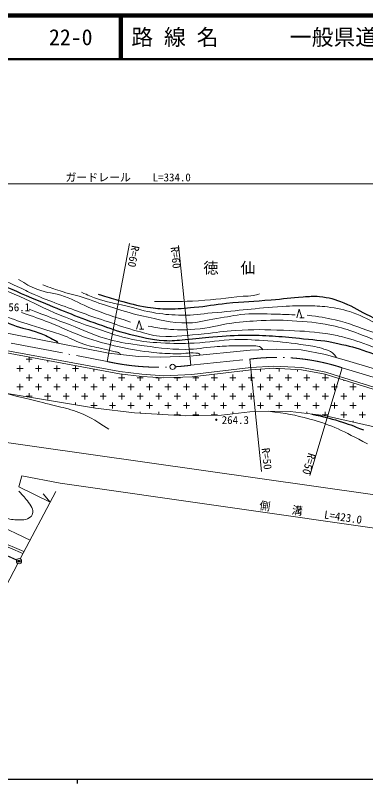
# Model space of a CAD drawing. Units: millimetres, scale not verified. Extents: x 40000 to 680000, y 20000 to 380000.
# Drawn here: x 153805 to 234105, y 204000 to 380000 of the extents above; entities that cross this region are included whole.
import ezdxf
from ezdxf.enums import TextEntityAlignment as Align

# ---------------------------------------------------------------- set-up
doc = ezdxf.new("R2010")
doc.units = ezdxf.units.MM
doc.header["$LTSCALE"] = 1000
doc.header["$PDMODE"] = 32
doc.header["$PDSIZE"] = 500
doc.linetypes.add('LONG_DASHED_DOTTED', pattern=[15.25, 12, -1.5, 0.25, -1.5])
for name, color, linetype, lineweight in [('M-BGD', 7, 'Continuous', 13), ('M-BMK', 2, 'LONG_DASHED_DOTTED', 13), ('M-STR-HTXT', 7, 'Continuous', 13), ('M-TTL', 2, 'Continuous', 140), ('M-TTL-BAND', 7, 'Continuous', 25), ('M-TTL-LINE', 7, 'Continuous', 50)]:
    doc.layers.add(name, color=color, linetype=linetype, lineweight=lineweight)
for name, color, linetype in [('M-BMK-HTXT', 7, 'Continuous'), ('M-OTRS', 6, 'Continuous'), ('M-TTL-TXT', 7, 'Continuous')]:
    doc.layers.add(name, color=color, linetype=linetype)
doc.styles.add('ＭＳ ゴシック', font='')
doc.styles.get('ＭＳ ゴシック').set_extended_font_data('MS Gothic')

msp = doc.modelspace()

# ---------------------------------------------------------------- linework, layer by layer
at = {"layer": 'M-BGD'}
for p, q in [((218294, 310705), (218894, 312705)), ((218894, 312705), (219494, 310705)), ((181563, 308127), (182163, 310127)), ((182163, 310127), (182763, 308127)), ((218994, 310705), (219994, 310705)), ((182263, 308127), (183263, 308127)), ((156271, 301228), (157685, 301228)), ((156978, 301717), (156978, 300521)), ((154857, 299814), (154857, 298400)), ((159100, 299814), (159100, 298400)), ((161221, 300935), (161221, 300521)), ((163342, 299814), (163342, 298400)), ((167585, 299762), (167585, 298400)), ((154150, 299107), (155564, 299107)), ((156978, 297692), (156978, 296278)), ((158392, 299107), (159807, 299107)), ((161221, 297692), (161221, 296278)), ((162635, 299107), (164049, 299107)), ((165463, 297692), (165463, 296278)), ((166878, 299107), (168292, 299107)), ((169706, 297692), (169706, 296278)), ((171827, 298980), (171827, 298400)), ((173949, 297692), (173949, 296278)), ((178191, 297692), (178191, 296278)), ((199405, 297692), (199405, 296278)), ((203647, 297692), (203647, 296278)), ((205769, 298588), (205769, 298400)), ((207890, 297692), (207890, 296278)), ((210011, 298969), (210011, 298400)), ((212133, 297692), (212133, 296278)), ((213547, 299107), (214065, 299107)), ((214254, 299097), (214254, 298400)), ((216375, 297692), (216375, 296278)), ((218496, 298878), (218496, 298400)), ((220618, 297692), (220618, 296278)), ((224860, 297692), (224860, 296278)), ((156271, 296985), (157685, 296985)), ((160514, 296985), (161928, 296985)), ((164756, 296985), (166171, 296985)), ((168999, 296985), (170413, 296985)), ((173242, 296985), (174656, 296985)), ((177484, 296985), (178899, 296985)), ((181727, 296985), (183141, 296985)), ((182434, 297325), (182434, 296278)), ((185970, 296985), (187330, 296985)), ((186677, 297028), (186677, 296278)), ((190212, 296985), (191626, 296985)), ((190919, 297083), (190919, 296278)), ((194455, 296985), (195869, 296985)), ((195162, 297330), (195162, 296278)), ((198698, 296985), (200112, 296985)), ((202940, 296985), (204354, 296985)), ((207183, 296985), (208597, 296985)), ((211425, 296985), (212840, 296985)), ((215668, 296985), (217082, 296985)), ((219911, 296985), (221325, 296985)), ((224153, 296985), (225568, 296985)), ((229103, 296458), (229103, 296278)), ((154150, 294864), (155564, 294864)), ((154857, 295571), (154857, 294157)), ((158392, 294864), (159807, 294864)), ((159100, 295571), (159100, 294157)), ((162635, 294864), (164049, 294864)), ((163342, 295571), (163342, 294157)), ((166878, 294864), (168292, 294864)), ((167585, 295571), (167585, 294157)), ((171120, 294864), (172535, 294864)), ((171827, 295571), (171827, 294157)), ((175363, 294864), (176777, 294864)), ((176070, 295571), (176070, 294157)), ((179606, 294864), (181020, 294864)), ((180313, 295571), (180313, 294157)), ((183848, 294864), (185262, 294864)), ((184555, 295571), (184555, 294157)), ((188091, 294864), (189505, 294864)), ((188798, 295571), (188798, 294157)), ((192334, 294864), (193748, 294864)), ((193041, 295571), (193041, 294157)), ((196576, 294864), (197990, 294864)), ((197283, 295571), (197283, 294157)), ((200819, 294864), (202233, 294864)), ((201526, 295571), (201526, 294157)), ((205061, 294864), (206476, 294864)), ((205769, 295571), (205769, 294157)), ((209304, 294864), (210718, 294864)), ((210011, 295571), (210011, 294157)), ((213547, 294864), (214961, 294864)), ((214254, 295571), (214254, 294157)), ((217789, 294864), (219204, 294864)), ((218496, 295571), (218496, 294157)), ((222032, 294864), (223446, 294864)), ((222739, 295571), (222739, 294157)), ((226275, 294864), (227689, 294864)), ((226982, 295571), (226982, 294157)), ((230517, 294864), (231932, 294864)), ((231224, 295571), (231224, 294157)), ((156271, 292743), (157685, 292743)), ((156978, 293450), (156978, 292546)), ((160514, 292743), (161928, 292743)), ((161221, 293450), (161221, 292036)), ((164756, 292743), (166171, 292743)), ((165463, 293450), (165463, 292036)), ((168999, 292743), (170413, 292743)), ((169706, 293450), (169706, 292036)), ((173242, 292743), (174656, 292743)), ((173949, 293450), (173949, 292036)), ((177484, 292743), (178899, 292743)), ((178191, 293450), (178191, 292036)), ((181727, 292743), (183141, 292743)), ((182434, 293450), (182434, 292036)), ((185970, 292743), (187384, 292743)), ((186677, 293450), (186677, 292036)), ((190212, 292743), (191626, 292743)), ((190919, 293450), (190919, 292036)), ((194455, 292743), (195869, 292743)), ((195162, 293450), (195162, 292036)), ((198698, 292743), (200112, 292743)), ((199405, 293450), (199405, 292036)), ((202940, 292743), (204354, 292743)), ((203647, 293450), (203647, 292036)), ((207183, 292743), (208597, 292743)), ((207890, 293450), (207890, 292036)), ((211425, 292743), (212840, 292743)), ((212133, 293450), (212133, 292036)), ((215668, 292743), (217082, 292743)), ((216375, 293450), (216375, 292036)), ((219911, 292743), (221325, 292743)), ((220618, 293450), (220618, 292036)), ((224153, 292743), (225568, 292743)), ((224860, 293450), (224860, 292036)), ((228396, 292743), (229810, 292743)), ((229103, 293450), (229103, 292036)), ((232639, 292743), (234053, 292743)), ((233346, 293450), (233346, 292036)), ((167585, 291328), (167585, 290800)), ((171120, 290621), (172535, 290621)), ((171827, 291328), (171827, 290101)), ((175363, 290621), (176777, 290621)), ((176070, 291328), (176070, 289914)), ((179606, 290621), (181020, 290621)), ((180313, 291328), (180313, 289914)), ((183848, 290621), (185262, 290621)), ((184555, 291328), (184555, 289914)), ((188091, 290621), (189505, 290621)), ((188798, 291328), (188798, 289914)), ((192334, 290621), (193748, 290621)), ((193041, 291328), (193041, 289914)), ((196576, 290621), (197990, 290621)), ((197283, 291328), (197283, 289914)), ((200819, 290621), (202233, 290621)), ((201526, 291328), (201526, 289914)), ((205061, 290621), (206476, 290621)), ((205769, 291328), (205769, 289914)), ((209304, 290621), (210718, 290621)), ((210011, 291328), (210011, 289914)), ((213547, 290621), (214961, 290621)), ((214254, 291328), (214254, 289914)), ((217789, 290621), (219204, 290621)), ((218496, 291328), (218496, 289914)), ((222032, 290621), (223446, 290621)), ((222739, 291328), (222739, 289914)), ((226275, 290621), (227689, 290621)), ((226982, 291328), (226982, 289914)), ((230517, 290621), (231932, 290621)), ((231224, 291328), (231224, 289914)), ((182434, 289207), (182434, 288845)), ((186677, 289207), (186677, 288594)), ((190919, 289207), (190919, 288343)), ((195162, 289207), (195162, 288292)), ((199405, 289207), (199405, 288434)), ((203647, 289207), (203647, 288778)), ((220618, 289207), (220618, 288778)), ((224860, 289207), (224860, 288205)), ((229103, 289207), (229103, 287793)), ((233346, 289207), (233346, 287793)), ((190212, 288500), (191626, 288500)), ((194455, 288500), (195869, 288500)), ((198698, 288500), (200112, 288500)), ((224153, 288500), (225568, 288500)), ((228396, 288500), (229810, 288500)), ((231224, 287086), (231224, 286814)), ((232639, 288500), (234053, 288500)), ((155307, 274502), (154629, 272017)), ((164082, 272851), (155307, 274502)), ((154629, 272017), (161785, 268476)), ((161785, 268476), (160203, 270359))]:
    msp.add_line(p, q, dxfattribs=at)
for points in [[(123722, 311171), (128153, 310881), (132377, 310632), (137802, 309928), (141777, 309183), (175186, 302616), (182001, 301860), (186970, 301667), (193831, 301901), (207621, 303275), (213612, 303496), (219326, 303358), (224875, 302281), (230507, 300707), (257158, 292779)], [(280661, 309171), (281729, 303249), (281953, 296014), (280524, 288560), (277418, 283652), (273815, 280485), (269405, 277938), (264575, 276684), (260786, 277056), (248363, 281715), (235381, 285877), (224634, 288300), (216808, 289231), (208825, 289339), (201030, 288424), (192706, 288237), (181153, 288921), (172208, 290039), (141740, 295055), (131925, 296918), (121117, 298471), (120924, 308431)], [(137363, 305333), (177712, 297896), (182766, 297285), (187859, 296951), (194309, 297229), (207831, 298832), (213045, 299159), (219413, 298831), (224820, 297766), (227983, 296806), (256738, 287871)], [(137454, 305825), (177788, 298390), (182812, 297783), (187864, 297451), (194269, 297727), (207786, 299330), (213042, 299660), (219475, 299329), (224941, 298252), (228130, 297284), (256910, 288341)], [(155553, 256685), (149791, 259194)], [(155753, 257143), (149976, 259659)]]:
    msp.add_lwpolyline(points, dxfattribs=at)
for points, knots in [([(96412, 331493), (100525, 328665), (101652, 327873), (105136, 325751), (108201, 323884), (109906, 322804), (113115, 321196), (116004, 319747), (117703, 319063), (120789, 318104), (122458, 317585), (123418, 317329), (125151, 317110), (127250, 316845), (128449, 316985), (130562, 316889), (133377, 316761), (134985, 316970), (137768, 316530), (140332, 316125), (141694, 315498), (144118, 314570), (146996, 313468), (148380, 312323), (151240, 311174), (153601, 310226), (154984, 309854), (157397, 309048), (160366, 308057), (162079, 307645), (165016, 306564), (166804, 305906), (167721, 305321), (169516, 304686), (171304, 304055), (172398, 304014), (174237, 303555), (175209, 303312), (175746, 303147), (176722, 302920), (176990, 302857), (177171, 302913), (177412, 302782), (177641, 302657), (177729, 302541), (177890, 302316)], [0, 0, 0, 0, 1, 1, 1, 2, 2, 2, 3, 3, 3, 4, 4, 4, 5, 5, 5, 6, 6, 6, 7, 7, 7, 8, 8, 8, 9, 9, 9, 10, 10, 10, 11, 11, 11, 12, 12, 12, 13, 13, 13, 14, 14, 14, 15, 15, 15, 15]), ([(123382, 324352), (126216, 323191), (127121, 322871), (129594, 322158), (132977, 321181), (135003, 321192), (138456, 320501), (141377, 319917), (143047, 319710), (145910, 318886), (148949, 318012), (150605, 317354), (153529, 316153), (157205, 314644), (159101, 313426), (162764, 311888), (166479, 310328), (168600, 309546), (172413, 308244), (175609, 307152), (177390, 306452), (180695, 305759), (183183, 305237), (184618, 305129), (187155, 304972), (190142, 304787), (191826, 304811), (194816, 304931), (198466, 305077), (200483, 305609), (204134, 305718), (207079, 305805), (208731, 305624), (211671, 305428), (215082, 305199), (216994, 304995), (220367, 304434), (222013, 304160), (222983, 304139), (224549, 303564), (225351, 303270), (225906, 303229), (226537, 302653), (226935, 302290), (227102, 302084), (227400, 301576)], [0, 0, 0, 0, 1, 1, 1, 2, 2, 2, 3, 3, 3, 4, 4, 4, 5, 5, 5, 6, 6, 6, 7, 7, 7, 8, 8, 8, 9, 9, 9, 10, 10, 10, 11, 11, 11, 12, 12, 12, 13, 13, 13, 14, 14, 14, 15, 15, 15, 15]), ([(147846, 320815), (150956, 319415), (151757, 319063), (154244, 317896), (155760, 317184), (156581, 316725), (158116, 316053), (160231, 315127), (161448, 314684), (163610, 313872), (168089, 312190), (170610, 311271), (175149, 309759), (177744, 308894), (179188, 308367), (181830, 307660), (183784, 307138), (184864, 306646), (186883, 306528), (190871, 306296), (193118, 306704), (197097, 307053), (199906, 307299), (201461, 307650), (204275, 307826), (208559, 308094), (210975, 308024), (215263, 307854), (219034, 307704), (221154, 307612), (224898, 307136), (226337, 306953), (227135, 306771), (228542, 306418), (231317, 305723), (232831, 305160), (235499, 304127), (238511, 302960), (240159, 302198), (243064, 300786), (244947, 299871), (245923, 299205), (247785, 298246), (249748, 297235), (250873, 296718), (252837, 295706), (253887, 295165), (254460, 294831), (255515, 294298), (256223, 293941), (256747, 293949), (257357, 293440), (257707, 293148), (257856, 293002), (258162, 292592)], [0, 0, 0, 0, 1, 1, 1, 2, 2, 2, 3, 3, 3, 4, 4, 4, 5, 5, 5, 6, 6, 6, 7, 7, 7, 8, 8, 8, 9, 9, 9, 10, 10, 10, 11, 11, 11, 12, 12, 12, 13, 13, 13, 14, 14, 14, 15, 15, 15, 16, 16, 16, 17, 17, 17, 18, 18, 18, 18]), ([(154540, 319521), (156373, 318351), (157040, 317988), (158764, 317257), (161102, 316266), (162677, 316511), (165058, 315628), (167520, 314716), (168759, 313866), (171187, 312868), (174638, 311449), (175895, 311102), (180215, 309748)], [0, 0, 0, 0, 1, 1, 1, 2, 2, 2, 3, 3, 3, 4, 4, 4, 4]), ([(160084, 318294), (161963, 317566), (162490, 317373), (164059, 316858), (166018, 316215), (167173, 316043), (169139, 315423), (171584, 314650), (172906, 314072), (175350, 313297), (178224, 312385), (179829, 311826), (182777, 311199), (186910, 310319), (189242, 309468), (193468, 309535), (196033, 309576), (197420, 310168), (199956, 310557), (202467, 310942), (203857, 311305), (206388, 311523), (209128, 311759), (210679, 311614), (213428, 311551), (215186, 311510), (215763, 311493), (217928, 311385)], [0, 0, 0, 0, 1, 1, 1, 2, 2, 2, 3, 3, 3, 4, 4, 4, 5, 5, 5, 6, 6, 6, 7, 7, 7, 8, 8, 8, 9, 9, 9, 9]), ([(168997, 316561), (170565, 315833), (171062, 315649), (172421, 315153), (174952, 314231), (176486, 314087), (179102, 313442), (181801, 312776), (183283, 312236), (186031, 311813), (188352, 311456), (189674, 311351), (192022, 311316), (194714, 311276), (196213, 311613), (198896, 311840), (205197, 312375), (208708, 312905), (215019, 313304), (217398, 313454), (218737, 313541), (221120, 313469), (223044, 313411), (224133, 313411), (226034, 313110), (228431, 312731), (229791, 312446), (232053, 311564), (234367, 310662), (235513, 309820), (237767, 308776), (241127, 307220), (243014, 306353), (246436, 304939), (248899, 303920), (250419, 303682), (252813, 302509), (253987, 301934), (254413, 301729), (255767, 300936)], [0, 0, 0, 0, 1, 1, 1, 2, 2, 2, 3, 3, 3, 4, 4, 4, 5, 5, 5, 6, 6, 6, 7, 7, 7, 8, 8, 8, 9, 9, 9, 10, 10, 10, 11, 11, 11, 12, 12, 12, 13, 13, 13, 13]), ([(185700, 314456), (190487, 314408), (191846, 314397), (195776, 314622), (199790, 314851), (202012, 315309), (206019, 315643), (206934, 315720), (207467, 315617), (208365, 315809), (208936, 315931), (209158, 315990), (209801, 316223)], [0, 0, 0, 0, 1, 1, 1, 2, 2, 2, 3, 3, 3, 4, 4, 4, 4]), ([(155230, 311919), (158306, 310879), (159137, 310585), (161608, 309641), (164703, 308460), (166309, 307471), (169434, 306370), (172574, 305264), (174390, 304795), (177634, 304051), (180669, 303354), (182408, 303116), (185502, 302767), (187498, 302542), (188629, 302536), (190637, 302477), (192420, 302425), (193420, 302756), (195201, 302647), (195455, 302632), (195632, 302693), (195845, 302555), (196023, 302441), (196090, 302328), (196186, 302135)], [0, 0, 0, 0, 1, 1, 1, 2, 2, 2, 3, 3, 3, 4, 4, 4, 5, 5, 5, 6, 6, 6, 7, 7, 7, 8, 8, 8, 8]), ([(156958, 312676), (161560, 310919), (162711, 310479), (166400, 309073), (169586, 307859), (171277, 306894), (174558, 305967), (177321, 305187), (178919, 304905), (181763, 304518), (186077, 303930), (188508, 303494), (192862, 303482), (195459, 303476), (196896, 303883), (199487, 304062), (201217, 304182), (202185, 304290), (203918, 304311), (205537, 304330), (206446, 304361), (208062, 304268), (208730, 304229), (209159, 304397), (209768, 304120), (209978, 304025), (210088, 303944), (210247, 303777), (210377, 303639), (210423, 303569), (210531, 303382)], [0, 0, 0, 0, 1, 1, 1, 2, 2, 2, 3, 3, 3, 4, 4, 4, 5, 5, 5, 6, 6, 6, 7, 7, 7, 8, 8, 8, 9, 9, 9, 10, 10, 10, 10]), ([(184287, 308823), (186201, 308425), (186800, 308339), (188428, 308161), (190969, 307882), (192422, 307895), (194971, 308078), (198307, 308317), (200102, 309047), (203419, 309486), (206026, 309830), (207499, 309959), (210127, 310065), (213344, 310196), (215157, 310207), (218368, 309983), (221805, 309743), (223738, 309509), (227106, 308782), (229296, 308309), (230459, 307788), (232572, 307042), (235399, 306045), (236885, 305230), (239695, 304185), (242241, 303238), (243740, 302913), (246279, 301949), (247743, 301393), (248576, 301098), (249965, 300375), (251915, 299360), (252706, 298297), (254603, 297187), (256057, 296335), (256842, 295732), (258454, 295240), (259971, 294777), (261014, 294553), (262512, 295075), (263522, 295426), (263897, 296031), (264624, 296814), (265474, 297729), (266090, 298213), (266529, 299381), (266993, 300614), (266736, 301425), (266860, 302736), (266956, 303737), (266949, 304304), (267091, 305300), (267146, 305688), (267073, 305948), (267270, 306288), (267431, 306566), (267568, 306680), (267846, 306876)], [0, 0, 0, 0, 1, 1, 1, 2, 2, 2, 3, 3, 3, 4, 4, 4, 5, 5, 5, 6, 6, 6, 7, 7, 7, 8, 8, 8, 9, 9, 9, 10, 10, 10, 11, 11, 11, 12, 12, 12, 13, 13, 13, 14, 14, 14, 15, 15, 15, 16, 16, 16, 17, 17, 17, 18, 18, 18, 19, 19, 19, 19]), ([(220689, 311302), (223714, 310949), (224655, 310794), (227149, 310225), (230503, 309460), (232258, 308578), (235514, 307465), (238641, 306395), (240446, 305929), (243492, 304649), (245396, 303849), (246417, 303299), (248268, 302385), (249492, 301781), (249885, 301584), (251388, 300811)], [0, 0, 0, 0, 1, 1, 1, 2, 2, 2, 3, 3, 3, 4, 4, 4, 5, 5, 5, 5]), ([(150663, 293586), (156352, 292206), (157803, 291868), (162364, 290702), (164241, 290221), (165328, 290070), (167168, 289459), (170546, 288338), (171717, 287420), (175243, 285235)], [0, 0, 0, 0, 1, 1, 1, 2, 2, 2, 3, 3, 3, 3]), ([(211729, 289300), (216156, 288793), (217648, 288501), (221333, 287508), (226756, 286047), (228715, 284839), (234543, 281835)], [0, 0, 0, 0, 1, 1, 1, 2, 2, 2, 2]), ([(115340, 283722), (115702, 282298), (115855, 281731), (116500, 280602), (117176, 279418), (117790, 278905), (118736, 277924), (119647, 276979), (120124, 276393), (121193, 275633), (122915, 274407), (124042, 273964), (125942, 273037), (127616, 272221), (128562, 271778), (130276, 271050), (133924, 269501), (136035, 268798), (139690, 267268), (141854, 266361), (143012, 265726), (145184, 264838), (147155, 264033), (148317, 263730), (150291, 262933), (153038, 261825), (153935, 261361), (157189, 259785)], [0, 0, 0, 0, 1, 1, 1, 2, 2, 2, 3, 3, 3, 4, 4, 4, 5, 5, 5, 6, 6, 6, 7, 7, 7, 8, 8, 8, 9, 9, 9, 9]), ([(121254, 277644), (122809, 276245), (123413, 275761), (124989, 274846), (126951, 273706), (128303, 273600), (130428, 272803), (132703, 271949), (133991, 271509), (136253, 270622), (139728, 269259), (141588, 268276), (145087, 266978), (147776, 265980), (149280, 265368), (152072, 264714), (153306, 264425), (154036, 264360), (155302, 264410), (155987, 264437), (156391, 264567), (156986, 264907), (157406, 265147), (157615, 265412), (157759, 265873), (157872, 266234), (157828, 266475), (157732, 266840), (157553, 267517), (157206, 267800), (156821, 268386), (156089, 269497), (155698, 269838), (154612, 270981)], [0, 0, 0, 0, 1, 1, 1, 2, 2, 2, 3, 3, 3, 4, 4, 4, 5, 5, 5, 6, 6, 6, 7, 7, 7, 8, 8, 8, 9, 9, 9, 10, 10, 10, 11, 11, 11, 11])]:
    msp.add_open_spline(points, degree=3, knots=knots, dxfattribs=at)
at = {"layer": 'M-BGD', "lineweight": 25}
for points, knots in [([(136939, 322681), (139159, 321693), (139837, 321432), (141743, 320762), (144637, 319744), (146448, 319787), (149335, 318746), (153113, 317385), (155082, 316251), (158804, 314743), (164244, 312540), (167263, 311220), (172801, 309277), (175543, 308315), (177052, 307656), (179882, 307000), (182976, 306282), (184705, 305695), (187875, 305509), (189782, 305397), (190856, 305578), (192761, 305716), (195225, 305894), (196591, 306164), (199056, 306337), (202174, 306556), (203922, 306760), (207048, 306751), (212073, 306737), (214885, 306411), (219886, 305923), (222973, 305622), (224728, 305529), (227754, 304846), (230357, 304259), (231812, 303886), (234338, 303024), (235791, 302528), (236292, 302354), (238024, 301657)], [0, 0, 0, 0, 1, 1, 1, 2, 2, 2, 3, 3, 3, 4, 4, 4, 5, 5, 5, 6, 6, 6, 7, 7, 7, 8, 8, 8, 9, 9, 9, 10, 10, 10, 11, 11, 11, 12, 12, 12, 13, 13, 13, 13]), ([(172800, 316120), (175031, 315399), (175652, 315215), (177501, 314708), (180065, 314006), (181502, 313564), (184133, 313179), (185965, 312912), (187003, 312786), (188854, 312765), (191187, 312739), (192493, 312920), (194817, 313124), (197730, 313380), (199335, 313767), (202243, 314063), (206214, 314467), (208454, 314501), (212431, 314836), (215301, 315078), (216898, 315357), (219774, 315526), (221239, 315612), (222069, 315755), (223529, 315609), (225770, 315384), (227013, 314979), (229105, 314146), (231520, 313184), (232694, 312254), (235041, 311136), (237595, 309920), (238467, 309559), (241667, 308210)], [0, 0, 0, 0, 1, 1, 1, 2, 2, 2, 3, 3, 3, 4, 4, 4, 5, 5, 5, 6, 6, 6, 7, 7, 7, 8, 8, 8, 9, 9, 9, 10, 10, 10, 11, 11, 11, 11]), ([(140410, 314209), (143753, 313235), (144772, 312962), (147449, 311848), (149754, 310890), (150893, 310013), (153206, 309074), (155458, 308159), (156909, 308189), (159169, 307293), (160435, 306791), (161144, 306495), (162339, 305844), (162684, 305655), (162912, 305592), (163204, 305328), (163376, 305173), (163445, 305103), (163606, 304892)], [0, 0, 0, 0, 1, 1, 1, 2, 2, 2, 3, 3, 3, 4, 4, 4, 5, 5, 5, 6, 6, 6, 6]), ([(221733, 288645), (224737, 287989), (225615, 287807), (228042, 287052), (230260, 286362), (231023, 286067), (233632, 285023)], [0, 0, 0, 0, 1, 1, 1, 2, 2, 2, 2])]:
    msp.add_open_spline(points, degree=3, knots=knots, dxfattribs=at)
at = {"layer": 'M-BMK'}
for p, q in [((137829, 307786), (174820, 300705)), ((194045, 299846), (207586, 301254)), ((228727, 299266), (256586, 290880))]:
    msp.add_line(p, q, dxfattribs=at)
at = {"layer": 'M-BMK', "linetype": 'Continuous'}
for centre in [(189854, 299465), (154645, 254963)]:
    msp.add_circle(centre, 600, dxfattribs=at)
at = {"layer": 'M-BMK'}
for centre, radius, start, end in [((213724, 253122), 48522, 71.9896, 97.26746), ((186894, 355348), 55961, 257.53992, 272.41745), ((128912, 202068), 58822, 64.64143, 75.29906)]:
    msp.add_arc(centre, radius, start, end, dxfattribs=at)
at = {"layer": 'M-BMK', "color": 7}
msp.add_arc((186894, 355348), 55961, 273.64608, 277.34173, dxfattribs=at)
at = {"layer": 'M-OTRS'}
msp.add_point((154645, 254963), dxfattribs=at)
at = {"layer": 'M-STR-HTXT'}
for p, q in [((96970, 341418), (246026, 341418)), ((174820, 300705), (179989, 327709)), ((194045, 299846), (191194, 327268)), ((207586, 301254), (210260, 275538)), ((228727, 299266), (221295, 274578)), ((163084, 270959), (154925, 255493)), ((154365, 254432), (144833, 236363))]:
    msp.add_line(p, q, dxfattribs=at)
for points in [[(118844, 286824), (235707, 270209), (279732, 270768), (294687, 303333)], [(164082, 272851), (239908, 261986), (285331, 263803), (301543, 297905)]]:
    msp.add_lwpolyline(points, dxfattribs=at)
at = {"layer": 'M-TTL'}
msp.add_line((680000, 380000), (40000, 380000), dxfattribs=at)
at = {"layer": 'M-TTL-BAND'}
for p, q in [((40000, 205000), (579000, 205000)), ((168000, 205000), (168000, 204000))]:
    msp.add_line(p, q, dxfattribs=at)
at = {"layer": 'M-TTL-LINE'}
for p, q in [((177750, 380000), (177750, 370000)), ((178250, 380000), (178250, 370000)), ((40000, 370000), (680000, 370000))]:
    msp.add_line(p, q, dxfattribs=at)

# ---------------------------------------------------------------- texts
at = {"layer": 'M-BGD', "style": 'ＭＳ ゴシック'}
for s, p in [('・256.1', (152819, 313140)), ('・264.3', (202982, 287300))]:
    msp.add_text(s, height=1833, dxfattribs=at).set_placement(p, align=Align.MIDDLE_CENTER)
at = {"layer": 'M-BMK-HTXT', "insert": (205394, 321999), "char_height": 2566, "attachment_point": 5, "style": 'ＭＳ ゴシック'}
msp.add_mtext('\\T2.43;徳仙', dxfattribs=at)
at = {"layer": 'M-STR-HTXT', "style": 'ＭＳ ゴシック'}
msp.add_text('ガードレール\u3000\u3000L=334.0', height=1833, dxfattribs=at).set_placement((179658, 341418), align=Align.BOTTOM_CENTER)
for s, rotation, p in [('R=60', 259.163, (179482, 325059)), ('R=50', 275.936, (209975, 278282)), ('側\u3000\u3000溝\u3000\u3000L=423.0', 351.846, (221309, 264651))]:
    msp.add_text(s, height=1833, rotation=rotation, dxfattribs=at).set_placement(p, align=Align.BOTTOM_CENTER)
for s, rotation, p in [('R=60', 275.936, (191473, 324586)), ('R=50', 253.248, (222017, 276975))]:
    msp.add_text(s, height=1833, rotation=rotation, dxfattribs=at).set_placement(p, align=Align.TOP_CENTER)
at = {"layer": 'M-TTL-TXT', "style": 'ＭＳ ゴシック'}
for s, p in [('22-0', (161521, 375000)), ('路 線 名', (180380, 375000)), ('一般県道豊浦豊田線', (216734, 375000))]:
    msp.add_text(s, height=3666, dxfattribs=at).set_placement(p, align=Align.MIDDLE_LEFT)

doc.saveas('drawing.dxf')
